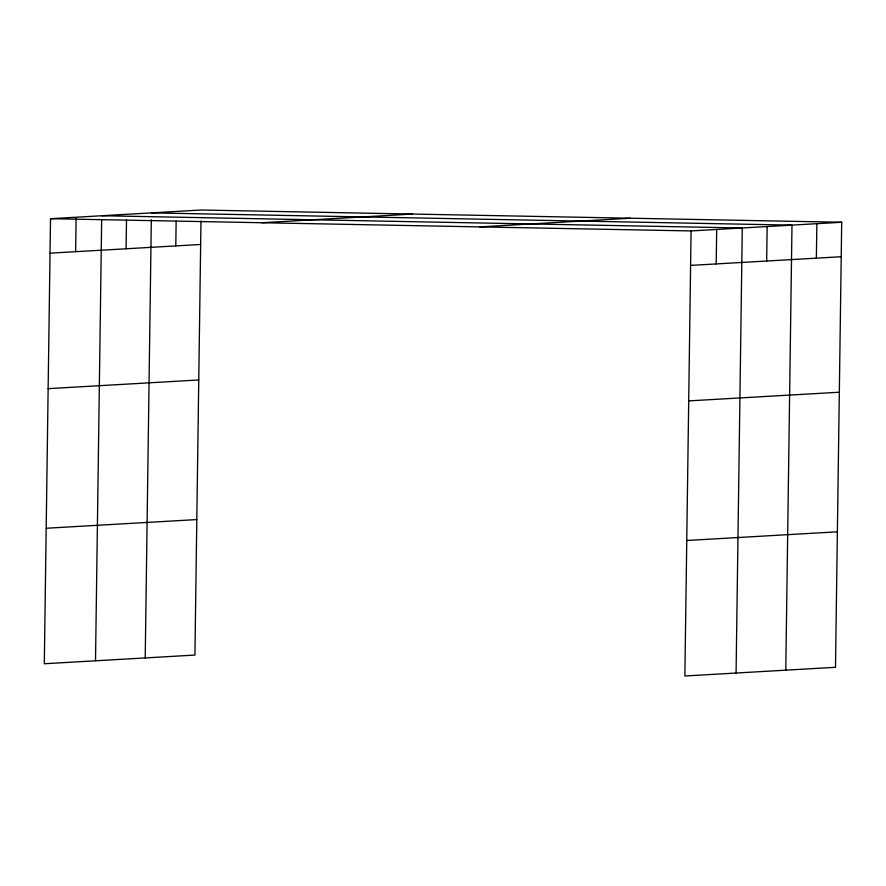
<?xml version="1.0" encoding="UTF-8"?>
<svg xmlns="http://www.w3.org/2000/svg" width="886" height="886" viewBox="0 0 886 886"><rect width="100%" height="100%" fill="white"/><g stroke="black" fill="none" stroke-linecap="round" stroke-linejoin="round"><path stroke-width="1.33" d="M841.7 222.253L691.08 230.936L684.867 675.985L835.487 667.302L841.7 222.253L201.133 210.015L50.513 218.698L44.3 663.747L194.92 655.064L200.978 221.046M75.642 251.69L76.096 218.598M95.511 660.79L101.668 219.883M126.089 248.778L126.499 219.828M145.215 657.933L151.329 219.772M175.793 245.92L176.148 221.101M716.209 263.928L716.685 229.463M736.078 673.028L742.291 227.99L101.724 215.741M766.667 261.027L767.143 226.55M785.782 670.17L791.995 225.122L151.428 212.884M816.371 258.158L816.848 223.693M261.902 222.74L412.522 214.058M479.691 226.894L630.311 218.222M50.037 253.163L200.646 244.481M690.604 265.401L841.224 256.73M48.143 388.655L198.752 379.972M688.71 400.893L839.33 392.221M46.194 528.255L196.803 519.573M686.761 540.493L837.381 531.81M50.513 218.698L691.08 230.936"/></g></svg>
